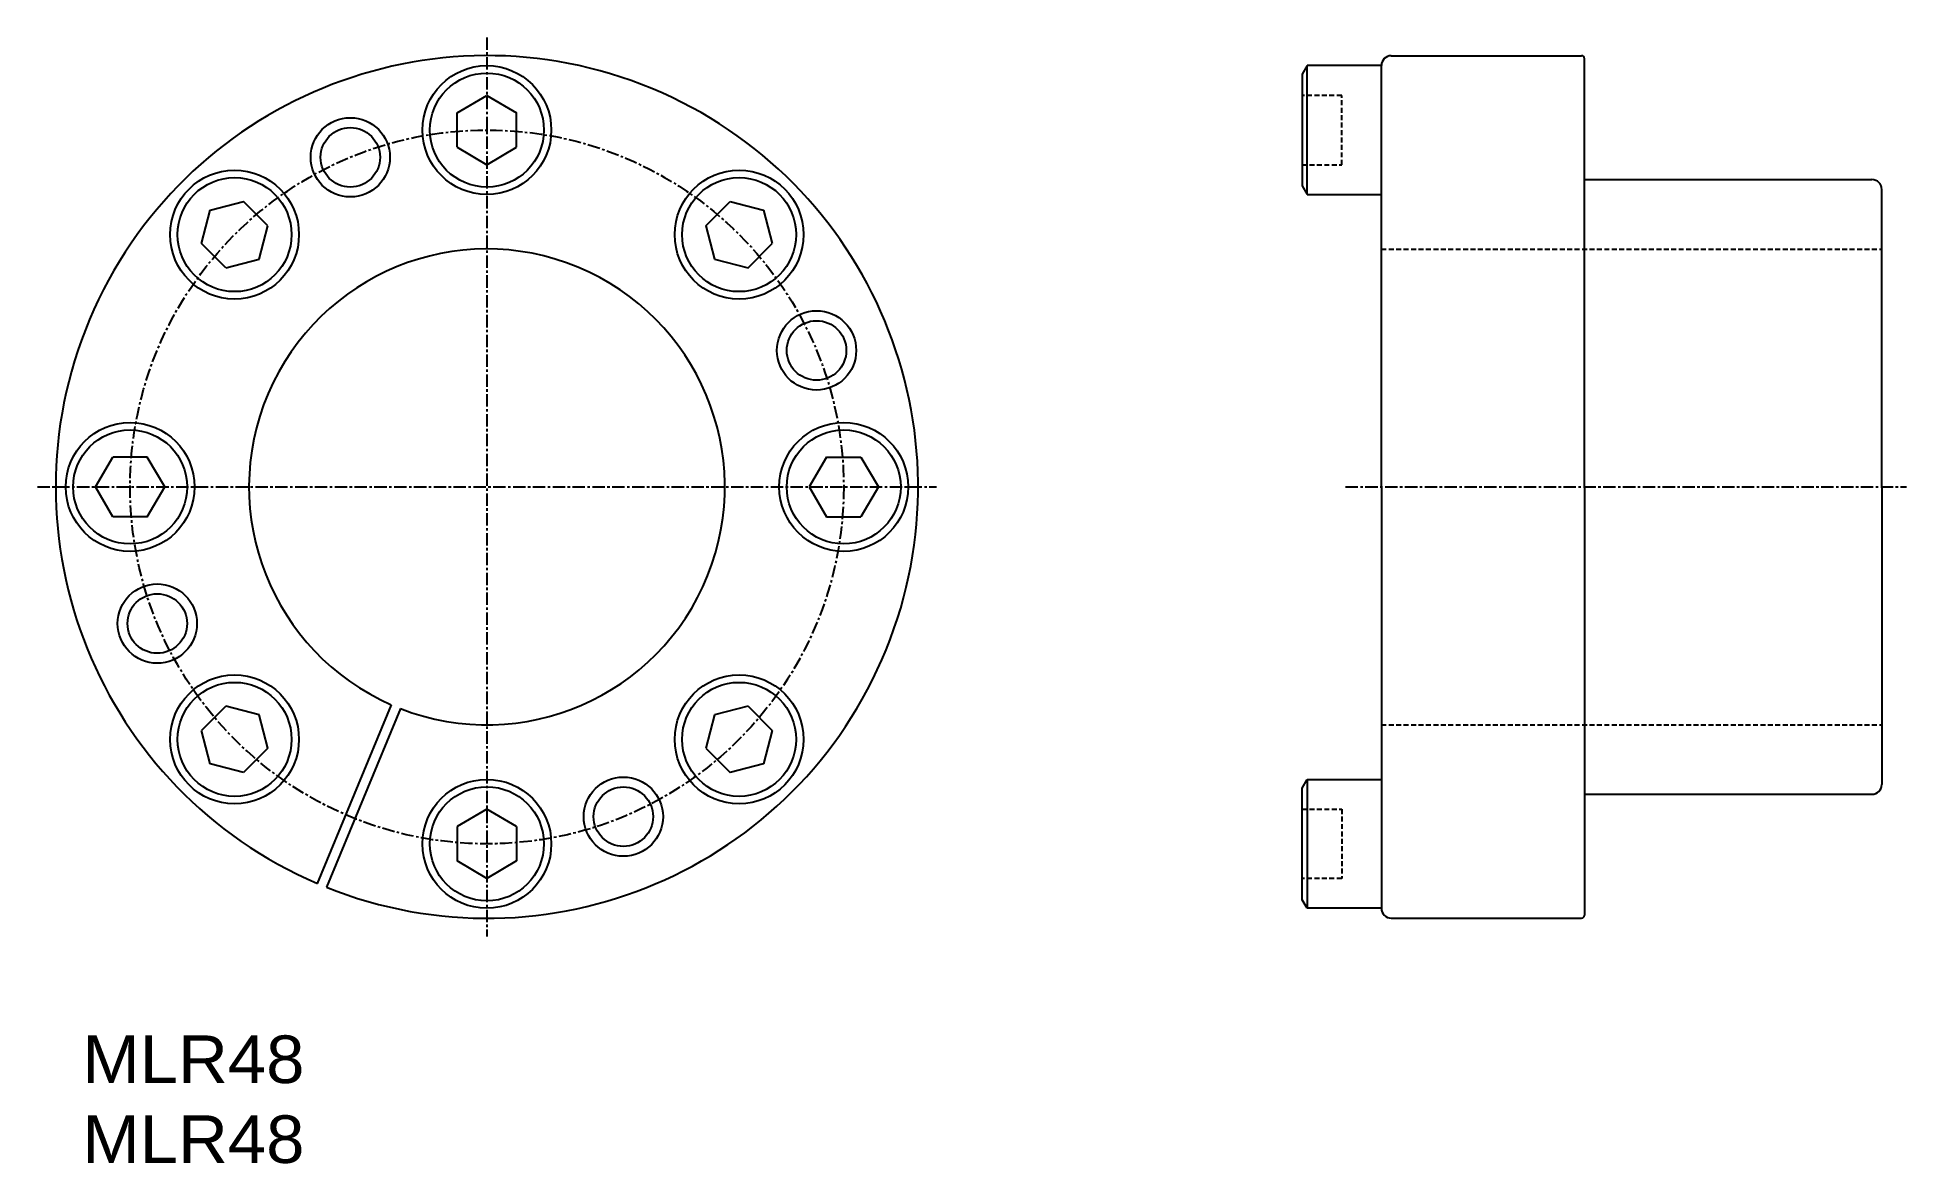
# Model space of a CAD drawing. Extents: x 56 to 245, y 61 to 175.
import ezdxf
from ezdxf.enums import TextEntityAlignment as Align

# ---------------------------------------------------------------- set-up
doc = ezdxf.new("R2010")
doc.units = 0
doc.linetypes.add('CENTER', pattern=[2, 1.25, -0.25, 0.25, -0.25])
doc.linetypes.add('DASHED', pattern=[0.75, 0.5, -0.25])
doc.layers.get('0').update_dxf_attribs({"linetype": 'CONTINUOUS'})
doc.layers.add('CENTER', color=1, linetype='CENTER')

# ---------------------------------------------------------------- blocks, each defined once
blk = doc.blocks.new('FB58')
at = {"color": 0}
for p, q in [((-3, 1.73205), (0, 3.5)), ((0, 3.5), (3, 1.73205)), ((-3, -1.73205), (-3, 1.73205)), ((3, -1.73205), (3, 1.73205)), ((-3, -1.73205), (0, -3.5)), ((0, -3.5), (3, -1.73205))]:
    blk.add_line(p, q, dxfattribs=at)
for radius in [6.5, 5.74944]:
    blk.add_circle((0, 0), radius, dxfattribs=at)

msp = doc.modelspace()

# ---------------------------------------------------------------- linework, layer by layer
at = {"color": 7, "linetype": 'CONTINUOUS'}
for p, q in [((184.47, 171.8), (183.97, 170.93)), ((184.47, 158.8), (184.47, 171.8)), ((191.97, 171.8), (184.47, 171.8)), ((191.97, 129.3), (191.97, 171.8)), ((191.97, 158.8), (191.97, 171.8)), ((192.97, 172.8), (212.17, 172.8)), ((212.47, 129.3), (212.47, 172.5)), ((183.97, 170.93), (183.97, 159.66)), ((183.97, 159.66), (184.47, 158.8)), ((184.47, 158.8), (191.97, 158.8)), ((212.47, 160.3), (241.47, 160.3)), ((242.47, 129.3), (242.47, 159.3)), ((191.97, 129.3), (191.97, 86.8)), ((212.47, 129.3), (212.47, 86.1)), ((242.47, 129.3), (242.47, 99.3)), ((92.07, 107.32), (84.61, 89.3)), ((93, 106.94), (85.53, 88.92)), ((183.97, 98.93), (184.47, 99.8)), ((183.97, 87.66), (183.97, 98.93)), ((184.47, 99.8), (184.47, 86.8)), ((184.47, 99.8), (191.97, 99.8)), ((191.97, 99.8), (191.97, 86.8)), ((212.47, 98.3), (241.47, 98.3)), ((184.47, 86.8), (183.97, 87.66)), ((191.97, 86.8), (184.47, 86.8)), ((192.97, 85.8), (212.17, 85.8))]:
    msp.add_line(p, q, dxfattribs=at)
at = {"color": 3, "linetype": 'DASHED'}
for p, q in [((187.97, 168.8), (183.97, 168.8)), ((187.97, 161.8), (187.97, 168.8)), ((183.97, 161.8), (187.97, 161.8)), ((191.97, 153.3), (242.47, 153.3)), ((191.97, 105.3), (242.47, 105.3)), ((183.97, 96.8), (187.97, 96.8)), ((187.97, 96.8), (187.97, 89.8)), ((187.97, 89.8), (183.97, 89.8))]:
    msp.add_line(p, q, dxfattribs=at)
at = {"color": 7, "linetype": 'CONTINUOUS'}
for centre, radius in [((87.94, 162.55), 4), ((87.94, 162.55), 3), ((134.98, 143.07), 4), ((134.98, 143.07), 3), ((68.46, 115.52), 4), ((68.46, 115.52), 3), ((115.49, 96.04), 4), ((115.49, 96.04), 3)]:
    msp.add_circle(centre, radius, dxfattribs=at)
for centre, radius, start, end in [((101.72, 129.3), 43.5, 248.1586, 246.8414), ((192.97, 171.8), 1, 90, 180), ((212.17, 172.5), 0.3, 0, 90), ((241.47, 159.3), 1, 0, 90), ((101.72, 129.3), 24, 248.6937, 246.3063), ((241.47, 99.3), 1, 270, 0), ((192.97, 86.8), 1, 180, 270), ((212.17, 86.1), 0.3, 270, 0)]:
    msp.add_arc(centre, radius, start, end, dxfattribs=at)
at = {"layer": 'CENTER', "color": 1, "linetype": 'CENTER'}
for p, q in [((101.72, 174.65), (101.72, 83.94)), ((56.36, 129.3), (147.07, 129.3)), ((188.35, 129.3), (244.97, 129.3))]:
    msp.add_line(p, q, dxfattribs=at)
msp.add_circle((101.72, 129.3), 36, dxfattribs=at)

# ---------------------------------------------------------------- block references
at = {"color": 7, "linetype": 'CONTINUOUS'}
msp.add_blockref('FB58', (101.72, 165.3), dxfattribs=at)
for p, rotation in [((76.26, 154.75), 45), ((127.17, 154.75), 315), ((65.72, 129.3), 90), ((137.72, 129.3), 270), ((76.26, 103.84), 135), ((127.17, 103.84), 225), ((101.72, 93.3), 180)]:
    msp.add_blockref('FB58', p, dxfattribs=dict(at, rotation=rotation))

# ---------------------------------------------------------------- texts
for p, p2 in [((60.91, 69.17), (83.31, 69.17)), ((60.91, 61.11), (83.31, 61.11))]:
    msp.add_text('MLR48', height=4.8, dxfattribs=at).set_placement(p, p2, align=Align.ALIGNED)

doc.saveas('drawing.dxf')
